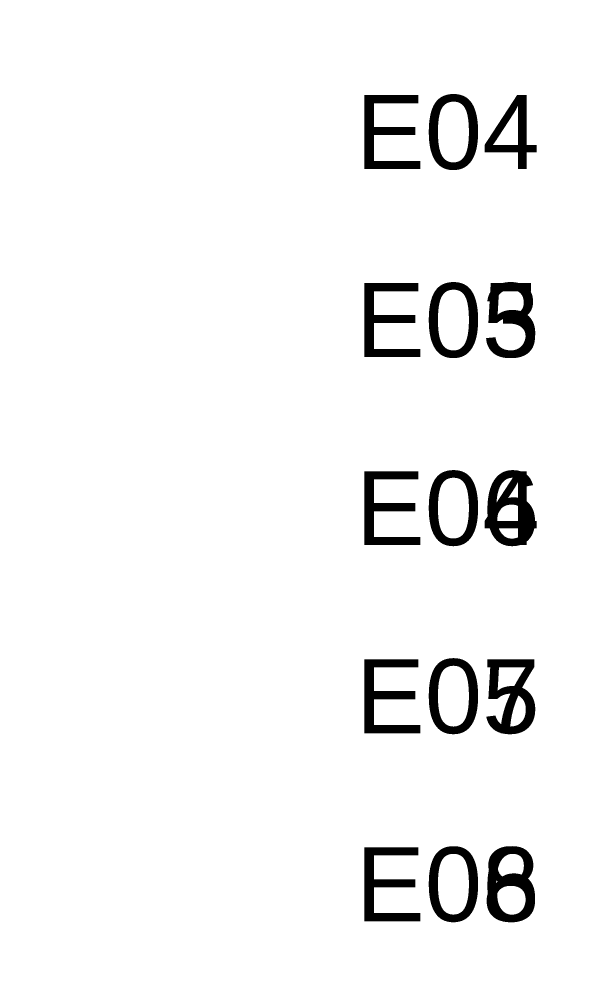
# Model space of a CAD drawing. Extents: x 1 to 23.7, y 0.2 to 17.
# Drawn here: x 16.996 to 17.608, y 5.014 to 6.02 of the extents above; entities that cross this region are included whole.
import ezdxf

# ---------------------------------------------------------------- set-up
doc = ezdxf.new("R2010")
doc.units = 0
doc.header["$MEASUREMENT"] = 0
for name, color, linetype in [('4_01__0-__EMPTY', 7, 'CONTINUOUS'), ('4_02__71___3__AVI', 7, 'CONTINUOUS'), ('4_03__73___3__ACI__3__AVI', 7, 'CONTINUOUS'), ('4_04__74___3__ACI__3__AVI', 7, 'CONTINUOUS'), ('4_05__1-___4__DI__4__DO__S', 7, 'CONTINUOUS'), ('4_06__B-___4__DI__4__DO__F', 7, 'CONTINUOUS'), ('4_07__C-___4__DI__3__DO', 7, 'CONTINUOUS'), ('4_08__2X___8__DO__STD_FORM', 7, 'CONTINUOUS'), ('4_09__2A___8__DO__STD_FORM', 7, 'CONTINUOUS'), ('4_10__2B___8__DO__STD__6__', 7, 'CONTINUOUS'), ('4_11__2C___8__DO__STD__2__', 7, 'CONTINUOUS'), ('4_12__3-___8__DI', 7, 'CONTINUOUS'), ('4_13__D-___14__DI', 7, 'CONTINUOUS'), ('4_14__5-___8__AI', 7, 'CONTINUOUS'), ('4_15__6-___4__AI__4__AO', 7, 'CONTINUOUS'), ('6_00_____DWG', 7, 'CONTINUOUS')]:
    doc.layers.add(name, color=color, linetype=linetype)
doc.styles.add('ARIAL', font='arial.ttf')

msp = doc.modelspace()

# ---------------------------------------------------------------- linework, layer by layer
at = {"layer": '6_00_____DWG'}
msp.add_lwpolyline([(23, 6.8335), (23, 2.1681, -0.414214), (22.9213, 2.0894), (22.8327, 2.0894, 0.414214), (22.7146, 1.9713), (22.7146, 1.8827, -0.414213), (22.6358, 1.804), (16.0807, 1.804, -0.414213), (16.002, 1.8827), (16.002, 1.9713, 0.414213), (15.8839, 2.0894), (15.7953, 2.0894, -0.414213), (15.7165, 2.1681, -0.000001), (15.7165, 6.8335, -0.414214), (15.7953, 6.9122), (15.8839, 6.9122, 0.414214), (16.002, 7.0303), (16.002, 7.1189, -0.414214), (16.0807, 7.1977), (22.6358, 7.1977, -0.414213), (22.7146, 7.1189), (22.7146, 7.0303, 0.414213), (22.8327, 6.9122), (22.9213, 6.9122, -0.414213)], format="xyb", close=True, dxfattribs=at)

# ---------------------------------------------------------------- texts
at = {"layer": '4_01__0-__EMPTY', "style": 'ARIAL'}
for s, p in [('E04', (17.3549, 5.8604)), ('E05', (17.3549, 5.6604)), ('E06', (17.3549, 5.4604)), ('E07', (17.3549, 5.2604)), ('E08', (17.3549, 5.0604))]:
    msp.add_text(s, height=0.07867, dxfattribs=at).set_placement(p)
at = {"layer": '4_02__71___3__AVI', "style": 'ARIAL'}
for s, p in [('E03', (17.3549, 5.6604)), ('E04', (17.3549, 5.4604)), ('E05', (17.3549, 5.2604)), ('E06', (17.3549, 5.0604))]:
    msp.add_text(s, height=0.07867, dxfattribs=at).set_placement(p)
at = {"layer": '4_03__73___3__ACI__3__AVI', "style": 'ARIAL'}
for s, p in [('E03', (17.3549, 5.6604)), ('E04', (17.3549, 5.4604)), ('E05', (17.3549, 5.2604)), ('E06', (17.3549, 5.0604))]:
    msp.add_text(s, height=0.07867, dxfattribs=at).set_placement(p)
at = {"layer": '4_04__74___3__ACI__3__AVI', "style": 'ARIAL'}
for s, p in [('E03', (17.3549, 5.6604)), ('E04', (17.3549, 5.4604)), ('E05', (17.3549, 5.2604)), ('E06', (17.3549, 5.0604))]:
    msp.add_text(s, height=0.07867, dxfattribs=at).set_placement(p)
at = {"layer": '4_05__1-___4__DI__4__DO__S', "style": 'ARIAL'}
for s, p in [('E04', (17.3549, 5.8604)), ('E05', (17.3549, 5.6604)), ('E06', (17.3549, 5.4604)), ('E07', (17.3549, 5.2604)), ('E08', (17.3549, 5.0604))]:
    msp.add_text(s, height=0.07867, dxfattribs=at).set_placement(p)
at = {"layer": '4_06__B-___4__DI__4__DO__F', "style": 'ARIAL'}
for s, p in [('E04', (17.3549, 5.8604)), ('E05', (17.3549, 5.6604)), ('E06', (17.3549, 5.4604)), ('E07', (17.3549, 5.2604)), ('E08', (17.3549, 5.0604))]:
    msp.add_text(s, height=0.07867, dxfattribs=at).set_placement(p)
at = {"layer": '4_07__C-___4__DI__3__DO', "style": 'ARIAL'}
for s, p in [('E04', (17.3549, 5.8604)), ('E05', (17.3549, 5.6604)), ('E06', (17.3549, 5.4604)), ('E07', (17.3549, 5.2604)), ('E08', (17.3549, 5.0604))]:
    msp.add_text(s, height=0.07867, dxfattribs=at).set_placement(p)
at = {"layer": '4_08__2X___8__DO__STD_FORM', "style": 'ARIAL'}
for s, p in [('E04', (17.3549, 5.8604)), ('E05', (17.3549, 5.6604)), ('E06', (17.3549, 5.4604)), ('E07', (17.3549, 5.2604)), ('E08', (17.3549, 5.0604))]:
    msp.add_text(s, height=0.07867, dxfattribs=at).set_placement(p)
at = {"layer": '4_09__2A___8__DO__STD_FORM', "style": 'ARIAL'}
for s, p in [('E04', (17.3549, 5.8604)), ('E05', (17.3549, 5.6604)), ('E06', (17.3549, 5.4604)), ('E07', (17.3549, 5.2604)), ('E08', (17.3549, 5.0604))]:
    msp.add_text(s, height=0.07867, dxfattribs=at).set_placement(p)
at = {"layer": '4_10__2B___8__DO__STD__6__', "style": 'ARIAL'}
for s, p in [('E04', (17.3549, 5.8604)), ('E05', (17.3549, 5.6604)), ('E06', (17.3549, 5.4604)), ('E07', (17.3549, 5.2604)), ('E08', (17.3549, 5.0604))]:
    msp.add_text(s, height=0.07867, dxfattribs=at).set_placement(p)
at = {"layer": '4_11__2C___8__DO__STD__2__', "style": 'ARIAL'}
for s, p in [('E04', (17.3549, 5.8604)), ('E05', (17.3549, 5.6604)), ('E06', (17.3549, 5.4604)), ('E07', (17.3549, 5.2604)), ('E08', (17.3549, 5.0604))]:
    msp.add_text(s, height=0.07867, dxfattribs=at).set_placement(p)
at = {"layer": '4_12__3-___8__DI', "style": 'ARIAL'}
for s, p in [('E04', (17.3549, 5.8604)), ('E05', (17.3549, 5.6604)), ('E06', (17.3549, 5.4604)), ('E07', (17.3549, 5.2604)), ('E08', (17.3549, 5.0604))]:
    msp.add_text(s, height=0.07867, dxfattribs=at).set_placement(p)
at = {"layer": '4_13__D-___14__DI', "style": 'ARIAL'}
for s, p in [('E04', (17.3549, 5.8604)), ('E05', (17.3549, 5.6604)), ('E06', (17.3549, 5.4604)), ('E07', (17.3549, 5.2604)), ('E08', (17.3549, 5.0604))]:
    msp.add_text(s, height=0.07867, dxfattribs=at).set_placement(p)
at = {"layer": '4_14__5-___8__AI', "style": 'ARIAL'}
for s, p in [('E04', (17.3549, 5.8604)), ('E05', (17.3549, 5.6604)), ('E06', (17.3549, 5.4604)), ('E07', (17.3549, 5.2604)), ('E08', (17.3549, 5.0604))]:
    msp.add_text(s, height=0.07867, dxfattribs=at).set_placement(p)
at = {"layer": '4_15__6-___4__AI__4__AO', "style": 'ARIAL'}
for s, p in [('E04', (17.3549, 5.8604)), ('E05', (17.3549, 5.6604)), ('E06', (17.3549, 5.4604)), ('E07', (17.3549, 5.2604)), ('E08', (17.3549, 5.0604))]:
    msp.add_text(s, height=0.07867, dxfattribs=at).set_placement(p)

doc.saveas('drawing.dxf')
